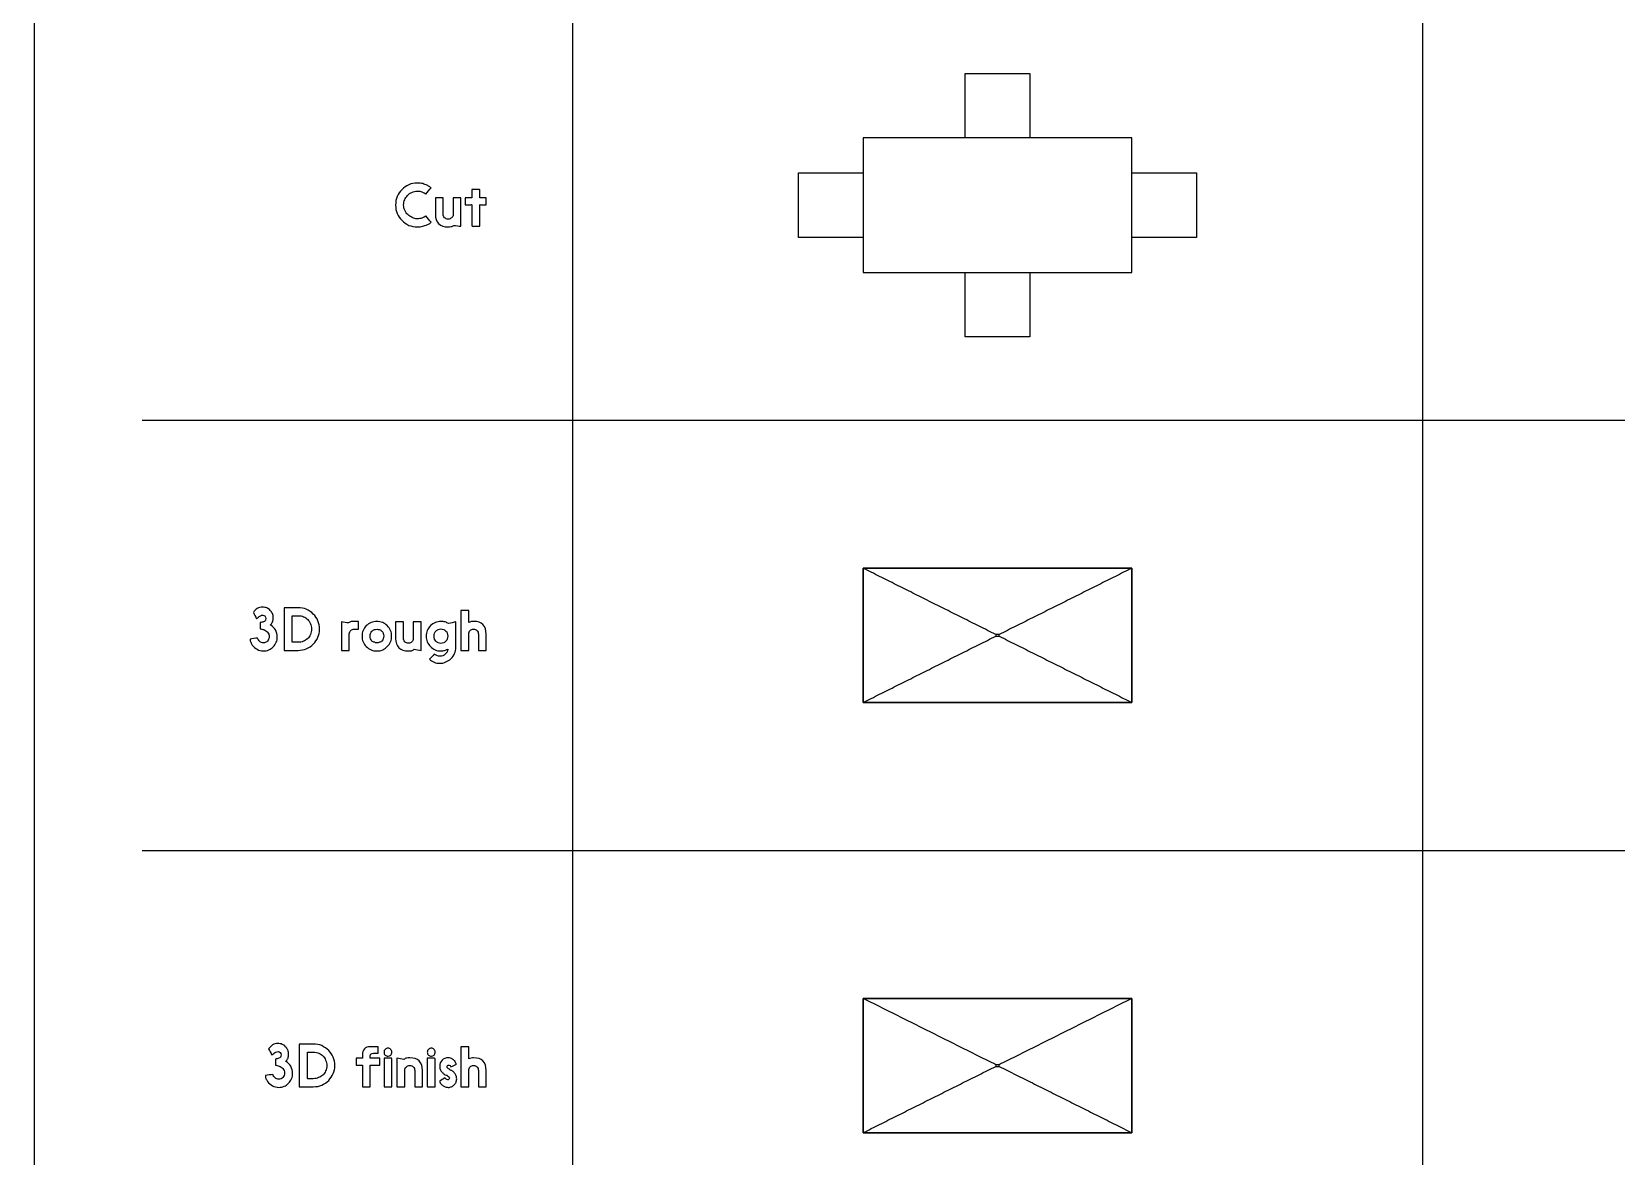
# Model space of a CAD drawing. Header units: millimetres. Extents: x 25 to 322, y 25 to 446.
# Drawn here: x 24.7 to 172, y 129.6 to 234.1 of the extents above; entities that cross this region are included whole.
import ezdxf

# ---------------------------------------------------------------- set-up
doc = ezdxf.new("R2010")
doc.units = ezdxf.units.MM
doc.header["$MEASUREMENT"] = 0
doc.layers.add('CNC tabs', color=254, linetype='Continuous', true_color=0xbfbfff)
doc.layers.add('Work layer', color=254, linetype='Continuous', true_color=0xdddddd)

msp = doc.modelspace()

# ---------------------------------------------------------------- linework, layer by layer
at = {"layer": 'CNC tabs'}
for points in [[(111.5, 224.25, -8), (111.5, 227.25, -8), (111.5, 230.25, -8)], [(111.5, 230.25, -8), (111.5, 230.25, -10), (111.5, 230.25, -12)], [(111.5, 224.25, -12), (111.5, 227.25, -12), (111.5, 230.25, -12)], [(111.5, 230.25, -8), (114.5, 230.25, -8), (117.5, 230.25, -8)], [(111.5, 230.25, -12), (114.5, 230.25, -12), (117.5, 230.25, -12)], [(117.5, 230.25, -8), (117.5, 230.25, -10), (117.5, 230.25, -12)], [(117.5, 230.25, -8), (117.5, 227.25, -8), (117.5, 224.25, -8)], [(117.5, 230.25, -12), (117.5, 227.25, -12), (117.5, 224.25, -12)], [(111.5, 224.25, -8), (111.5, 224.25, -10), (111.5, 224.25, -12)], [(117.5, 224.25, -8), (114.5, 224.25, -8), (111.5, 224.25, -8)], [(117.5, 224.25, -12), (114.5, 224.25, -12), (111.5, 224.25, -12)], [(117.5, 224.25, -8), (117.5, 224.25, -10), (117.5, 224.25, -12)], [(96, 215, -8), (96, 218, -8), (96, 221, -8)], [(96, 221, -8), (96, 221, -10), (96, 221, -12)], [(96, 215, -12), (96, 218, -12), (96, 221, -12)], [(96, 221, -8), (99, 221, -8), (102, 221, -8)], [(96, 221, -12), (99, 221, -12), (102, 221, -12)], [(102, 221, -8), (102, 221, -10), (102, 221, -12)], [(102, 221, -8), (102, 218, -8), (102, 215, -8)], [(102, 221, -12), (102, 218, -12), (102, 215, -12)], [(127, 215, -8), (127, 218, -8), (127, 221, -8)], [(127, 221, -8), (127, 221, -10), (127, 221, -12)], [(127, 215, -12), (127, 218, -12), (127, 221, -12)], [(127, 221, -8), (130, 221, -8), (133, 221, -8)], [(127, 221, -12), (130, 221, -12), (133, 221, -12)], [(133, 221, -8), (133, 221, -10), (133, 221, -12)], [(133, 221, -8), (133, 218, -8), (133, 215, -8)], [(133, 221, -12), (133, 218, -12), (133, 215, -12)], [(96, 215, -8), (96, 215, -10), (96, 215, -12)], [(102, 215, -8), (99, 215, -8), (96, 215, -8)], [(102, 215, -12), (99, 215, -12), (96, 215, -12)], [(102, 215, -8), (102, 215, -10), (102, 215, -12)], [(127, 215, -8), (127, 215, -10), (127, 215, -12)], [(133, 215, -8), (130, 215, -8), (127, 215, -8)], [(133, 215, -12), (130, 215, -12), (127, 215, -12)], [(133, 215, -8), (133, 215, -10), (133, 215, -12)], [(111.5, 205.75, -8), (111.5, 208.75, -8), (111.5, 211.75, -8)], [(111.5, 211.75, -8), (111.5, 211.75, -10), (111.5, 211.75, -12)], [(111.5, 205.75, -12), (111.5, 208.75, -12), (111.5, 211.75, -12)], [(111.5, 211.75, -8), (114.5, 211.75, -8), (117.5, 211.75, -8)], [(111.5, 211.75, -12), (114.5, 211.75, -12), (117.5, 211.75, -12)], [(117.5, 211.75, -8), (117.5, 211.75, -10), (117.5, 211.75, -12)], [(117.5, 211.75, -8), (117.5, 208.75, -8), (117.5, 205.75, -8)], [(117.5, 211.75, -12), (117.5, 208.75, -12), (117.5, 205.75, -12)], [(111.5, 205.75, -8), (111.5, 205.75, -10), (111.5, 205.75, -12)], [(117.5, 205.75, -8), (114.5, 205.75, -8), (111.5, 205.75, -8)], [(117.5, 205.75, -12), (114.5, 205.75, -12), (111.5, 205.75, -12)], [(117.5, 205.75, -8), (117.5, 205.75, -10), (117.5, 205.75, -12)]]:
    msp.add_open_spline(points, degree=2, dxfattribs=at)
at = {"layer": 'Work layer'}
for points in [[(75, 392), (75, 38)], [(154, 392), (154, 78)], [(35, 198), (312, 198)], [(35, 158), (312, 158)]]:
    msp.add_lwpolyline(points, dxfattribs=at)
for points in [[(102, 211.75), (127, 211.75), (127, 224.25), (102, 224.25)], [(102, 171.75), (127, 171.75), (127, 184.25), (102, 184.25)], [(102, 131.75), (127, 131.75), (127, 144.25), (102, 144.25)]]:
    msp.add_lwpolyline(points, close=True, dxfattribs=at)
msp.add_rational_spline([(25, 28), (25, 25), (28, 25), (173.5, 25), (319, 25), (322, 25), (322, 28), (322, 235), (322, 442), (322, 445), (319, 445), (173.5, 445), (28, 445), (25, 445), (25, 442), (25, 235), (25, 28)], [1, 0.707106781187, 1, 1, 1, 0.707106781187, 1, 1, 1, 0.707106781187, 1, 1, 1, 0.707106781187, 1, 1, 1], degree=2, knots=[0, 0, 0, 4.712389, 4.712389, 295.712389, 295.712389, 300.424778, 300.424778, 714.424778, 714.424778, 719.137167, 719.137167, 1010.137167, 1010.137167, 1014.849556, 1014.849556, 1428.849556, 1428.849556, 1428.849556], dxfattribs=at)
for points, degree, knots in [([(60.57, 219.3), (60.4, 219.3), (60.22, 219.25), (60.07, 219.18), (59.92, 219.12), (59.77, 219.03), (59.67, 218.9), (59.55, 218.8), (59.47, 218.65), (59.4, 218.5), (59.32, 218.35), (59.3, 218.2), (59.3, 218), (59.3, 217.82), (59.32, 217.68), (59.4, 217.53), (59.47, 217.35), (59.57, 217.22), (59.7, 217.12), (59.8, 217), (59.95, 216.9), (60.1, 216.85), (60.25, 216.78), (60.4, 216.72), (60.57, 216.72), (60.72, 216.72), (60.87, 216.75), (61, 216.8), (61.15, 216.85), (61.27, 216.93), (61.37, 217), (61.53, 216.8), (61.69, 216.6), (61.85, 216.4), (61.82, 216.38), (61.77, 216.35), (61.72, 216.3), (61.65, 216.25), (61.57, 216.22), (61.47, 216.18), (61.35, 216.1), (61.22, 216.07), (61.07, 216.03), (60.95, 216), (60.77, 215.97), (60.57, 215.97), (60.3, 215.97), (60.02, 216.03), (59.77, 216.12), (59.52, 216.25), (59.32, 216.38), (59.15, 216.57), (58.95, 216.75), (58.82, 216.97), (58.7, 217.22), (58.6, 217.45), (58.55, 217.72), (58.55, 218), (58.55, 218.3), (58.6, 218.55), (58.7, 218.8), (58.82, 219.05), (58.95, 219.28), (59.15, 219.45), (59.32, 219.62), (59.52, 219.78), (59.77, 219.9), (60.02, 220), (60.3, 220.05), (60.57, 220.05), (60.77, 220.05), (60.95, 220.03), (61.07, 220), (61.22, 219.95), (61.35, 219.9), (61.47, 219.85), (61.57, 219.8), (61.65, 219.75), (61.72, 219.7), (61.77, 219.65), (61.82, 219.62), (61.85, 219.62), (61.69, 219.43), (61.53, 219.22), (61.37, 219.03), (61.27, 219.1), (61.15, 219.18), (61, 219.22), (60.87, 219.28), (60.72, 219.3), (60.57, 219.3)], 3, [0, 0, 0, 0, 1, 1, 1, 2, 2, 2, 3, 3, 3, 4, 4, 4, 5, 5, 5, 6, 6, 6, 7, 7, 7, 8, 8, 8, 9, 9, 9, 10, 10, 10, 11, 11, 11, 12, 12, 12, 13, 13, 13, 14, 14, 14, 15, 15, 15, 16, 16, 16, 17, 17, 17, 18, 18, 18, 19, 19, 19, 20, 20, 20, 21, 21, 21, 22, 22, 22, 23, 23, 23, 24, 24, 24, 25, 25, 25, 26, 26, 26, 27, 27, 27, 28, 28, 28, 29, 29, 29, 30, 30, 30, 30]), ([(64.62, 216.03), (64.41, 216.06), (64.19, 216.09), (63.97, 216.12), (63.9, 216.07), (63.8, 216.03), (63.72, 216), (63.62, 215.97), (63.52, 215.97), (63.45, 215.97), (63.05, 215.97), (62.77, 216.07), (62.55, 216.28), (62.35, 216.47), (62.25, 216.78), (62.25, 217.15), (62.25, 217.66), (62.25, 218.17), (62.25, 218.68), (62.49, 218.68), (62.73, 218.68), (62.97, 218.68), (62.97, 218.17), (62.97, 217.66), (62.97, 217.15), (62.97, 217.03), (63.02, 216.93), (63.1, 216.82), (63.2, 216.75), (63.3, 216.7), (63.45, 216.7), (63.57, 216.7), (63.67, 216.75), (63.75, 216.82), (63.85, 216.9), (63.9, 217), (63.9, 217.12), (63.9, 217.64), (63.9, 218.16), (63.9, 218.68), (64.14, 218.68), (64.38, 218.68), (64.62, 218.68), (64.62, 217.79), (64.62, 216.91), (64.62, 216.03)], 3, [0, 0, 0, 0, 1, 1, 1, 2, 2, 2, 3, 3, 3, 4, 4, 4, 5, 5, 5, 6, 6, 6, 7, 7, 7, 8, 8, 8, 9, 9, 9, 10, 10, 10, 11, 11, 11, 12, 12, 12, 13, 13, 13, 14, 14, 14, 15, 15, 15, 15]), ([(65.65, 219.45), (66.01, 219.45), (66.37, 219.45), (66.37, 219.06), (66.37, 218.68), (66.67, 218.68), (66.97, 218.68), (66.97, 218.35), (66.97, 218.03), (66.67, 218.03), (66.37, 218.03), (66.37, 217.03), (66.37, 216.03), (66.01, 216.03), (65.65, 216.03), (65.65, 217.03), (65.65, 218.03), (65.34, 218.03), (65.02, 218.03), (65.02, 218.35), (65.02, 218.68), (65.34, 218.68), (65.65, 218.68), (65.65, 219.06), (65.65, 219.45)], 2, [0, 0, 0, 1, 1, 2, 2, 3, 3, 4, 4, 5, 5, 6, 6, 7, 7, 8, 8, 9, 9, 10, 10, 11, 11, 12, 12, 12]), ([(45.33, 180.12), (45.43, 180.28), (45.55, 180.4), (45.68, 180.5), (45.83, 180.57), (46, 180.62), (46.18, 180.62), (46.33, 180.62), (46.45, 180.6), (46.58, 180.55), (46.7, 180.5), (46.8, 180.43), (46.88, 180.32), (46.98, 180.25), (47.05, 180.12), (47.1, 180.03), (47.15, 179.9), (47.18, 179.78), (47.18, 179.62), (47.18, 179.5), (47.15, 179.4), (47.13, 179.28), (47.08, 179.18), (47.03, 179.07), (46.95, 179), (46.93, 178.97), (46.93, 178.97), (46.93, 178.97), (46.93, 178.95), (46.93, 178.95), (46.95, 178.95), (47.13, 178.82), (47.28, 178.68), (47.38, 178.5), (47.5, 178.3), (47.55, 178.07), (47.55, 177.85), (47.55, 177.68), (47.53, 177.5), (47.45, 177.35), (47.38, 177.18), (47.3, 177.05), (47.18, 176.93), (47.05, 176.8), (46.93, 176.72), (46.78, 176.65), (46.6, 176.57), (46.45, 176.55), (46.25, 176.55), (46.05, 176.55), (45.85, 176.6), (45.68, 176.7), (45.5, 176.8), (45.35, 176.93), (45.23, 177.1), (45.18, 177.15), (45.13, 177.25), (45.08, 177.35), (45.05, 177.45), (45.03, 177.55), (45.03, 177.65), (45.26, 177.68), (45.49, 177.72), (45.73, 177.75), (45.75, 177.62), (45.83, 177.5), (45.93, 177.43), (46.03, 177.35), (46.13, 177.3), (46.28, 177.3), (46.35, 177.3), (46.4, 177.32), (46.48, 177.35), (46.55, 177.38), (46.6, 177.43), (46.65, 177.47), (46.7, 177.53), (46.73, 177.6), (46.75, 177.65), (46.78, 177.72), (46.8, 177.8), (46.8, 177.9), (46.8, 178.05), (46.75, 178.18), (46.65, 178.3), (46.55, 178.4), (46.45, 178.47), (46.3, 178.53), (46.18, 178.56), (46.07, 178.59), (45.95, 178.62), (45.95, 178.81), (45.95, 178.99), (45.95, 179.18), (46.06, 179.2), (46.17, 179.22), (46.28, 179.25), (46.33, 179.28), (46.4, 179.3), (46.43, 179.35), (46.45, 179.4), (46.48, 179.47), (46.48, 179.57), (46.48, 179.65), (46.45, 179.72), (46.4, 179.8), (46.35, 179.85), (46.28, 179.88), (46.2, 179.88), (46.13, 179.88), (46.05, 179.85), (45.98, 179.82), (45.9, 179.78), (45.85, 179.75), (45.8, 179.7), (45.73, 179.65), (45.68, 179.6), (45.63, 179.55), (45.53, 179.74), (45.43, 179.93), (45.33, 180.12)], 3, [0, 0, 0, 0, 1, 1, 1, 2, 2, 2, 3, 3, 3, 4, 4, 4, 5, 5, 5, 6, 6, 6, 7, 7, 7, 8, 8, 8, 9, 9, 9, 10, 10, 10, 11, 11, 11, 12, 12, 12, 13, 13, 13, 14, 14, 14, 15, 15, 15, 16, 16, 16, 17, 17, 17, 18, 18, 18, 19, 19, 19, 20, 20, 20, 21, 21, 21, 22, 22, 22, 23, 23, 23, 24, 24, 24, 25, 25, 25, 26, 26, 26, 27, 27, 27, 28, 28, 28, 29, 29, 29, 30, 30, 30, 31, 31, 31, 32, 32, 32, 33, 33, 33, 34, 34, 34, 35, 35, 35, 36, 36, 36, 37, 37, 37, 38, 38, 38, 39, 39, 39, 40, 40, 40, 40]), ([(48.18, 180.57), (48.61, 180.57), (49.04, 180.57), (49.48, 180.57), (49.75, 180.57), (50.03, 180.53), (50.25, 180.43), (50.5, 180.3), (50.73, 180.18), (50.9, 179.97), (51.08, 179.8), (51.23, 179.6), (51.33, 179.35), (51.43, 179.12), (51.48, 178.85), (51.48, 178.57), (51.48, 178.3), (51.43, 178.05), (51.33, 177.82), (51.23, 177.57), (51.08, 177.38), (50.9, 177.18), (50.73, 177), (50.5, 176.85), (50.25, 176.75), (50.03, 176.65), (49.75, 176.6), (49.48, 176.6), (49.04, 176.6), (48.61, 176.6), (48.18, 176.6), (48.18, 177.93), (48.18, 179.25), (48.18, 180.57)], 3, [0, 0, 0, 0, 1, 1, 1, 2, 2, 2, 3, 3, 3, 4, 4, 4, 5, 5, 5, 6, 6, 6, 7, 7, 7, 8, 8, 8, 9, 9, 9, 10, 10, 10, 11, 11, 11, 11]), ([(49.48, 177.35), (49.65, 177.35), (49.83, 177.38), (49.98, 177.45), (50.13, 177.5), (50.25, 177.57), (50.38, 177.7), (50.48, 177.8), (50.58, 177.93), (50.63, 178.07), (50.7, 178.22), (50.73, 178.4), (50.73, 178.57), (50.73, 178.78), (50.7, 178.93), (50.63, 179.07), (50.58, 179.25), (50.5, 179.38), (50.38, 179.47), (50.28, 179.57), (50.15, 179.68), (50, 179.72), (49.85, 179.8), (49.68, 179.82), (49.5, 179.82), (49.32, 179.82), (49.13, 179.82), (48.95, 179.82), (48.93, 179.82), (48.93, 179.8), (48.93, 179.8), (48.93, 178.99), (48.93, 178.18), (48.93, 177.38), (48.93, 177.35), (48.93, 177.35), (48.95, 177.35), (49.13, 177.35), (49.3, 177.35), (49.48, 177.35)], 3, [0, 0, 0, 0, 1, 1, 1, 2, 2, 2, 3, 3, 3, 4, 4, 4, 5, 5, 5, 6, 6, 6, 7, 7, 7, 8, 8, 8, 9, 9, 9, 10, 10, 10, 11, 11, 11, 12, 12, 12, 13, 13, 13, 13]), ([(65.35, 179.2), (65.43, 179.22), (65.5, 179.25), (65.58, 179.28), (65.65, 179.3), (65.73, 179.3), (65.8, 179.3), (66.18, 179.3), (66.48, 179.2), (66.67, 179), (66.88, 178.78), (66.97, 178.5), (66.97, 178.12), (66.97, 177.62), (66.97, 177.11), (66.97, 176.6), (66.73, 176.6), (66.49, 176.6), (66.25, 176.6), (66.25, 177.11), (66.25, 177.62), (66.25, 178.12), (66.25, 178.25), (66.2, 178.35), (66.13, 178.45), (66.03, 178.53), (65.93, 178.57), (65.8, 178.57), (65.68, 178.57), (65.58, 178.53), (65.48, 178.45), (65.4, 178.35), (65.35, 178.25), (65.35, 178.12), (65.35, 177.62), (65.35, 177.11), (65.35, 176.6), (65.11, 176.6), (64.87, 176.6), (64.62, 176.6), (64.62, 177.84), (64.62, 179.08), (64.62, 180.32), (64.87, 180.32), (65.11, 180.32), (65.35, 180.32), (65.35, 179.95), (65.35, 179.57), (65.35, 179.2)], 3, [0, 0, 0, 0, 1, 1, 1, 2, 2, 2, 3, 3, 3, 4, 4, 4, 5, 5, 5, 6, 6, 6, 7, 7, 7, 8, 8, 8, 9, 9, 9, 10, 10, 10, 11, 11, 11, 12, 12, 12, 13, 13, 13, 14, 14, 14, 15, 15, 15, 16, 16, 16, 16]), ([(53.53, 179.25), (53.74, 179.22), (53.96, 179.18), (54.18, 179.15), (54.25, 179.2), (54.35, 179.25), (54.43, 179.28), (54.53, 179.28), (54.63, 179.3), (54.7, 179.3), (54.83, 179.3), (54.97, 179.3), (55.1, 179.3), (55.1, 179.06), (55.1, 178.82), (55.1, 178.57), (54.97, 178.57), (54.83, 178.57), (54.7, 178.57), (54.6, 178.57), (54.48, 178.53), (54.4, 178.45), (54.3, 178.38), (54.25, 178.28), (54.25, 178.15), (54.25, 177.63), (54.25, 177.12), (54.25, 176.6), (54.01, 176.6), (53.77, 176.6), (53.53, 176.6), (53.53, 177.48), (53.53, 178.37), (53.53, 179.25)], 3, [0, 0, 0, 0, 1, 1, 1, 2, 2, 2, 3, 3, 3, 4, 4, 4, 5, 5, 5, 6, 6, 6, 7, 7, 7, 8, 8, 8, 9, 9, 9, 10, 10, 10, 11, 11, 11, 11]), ([(55.43, 177.93), (55.43, 178.12), (55.45, 178.3), (55.53, 178.45), (55.6, 178.62), (55.7, 178.78), (55.83, 178.9), (55.95, 179.03), (56.1, 179.12), (56.28, 179.2), (56.43, 179.25), (56.63, 179.3), (56.8, 179.3), (57, 179.3), (57.18, 179.25), (57.35, 179.2), (57.5, 179.12), (57.65, 179.03), (57.78, 178.9), (57.9, 178.78), (58, 178.62), (58.08, 178.45), (58.15, 178.3), (58.18, 178.12), (58.18, 177.93), (58.18, 177.72), (58.15, 177.55), (58.08, 177.4), (58, 177.22), (57.9, 177.07), (57.78, 176.95), (57.65, 176.82), (57.5, 176.72), (57.35, 176.65), (57.18, 176.57), (57, 176.55), (56.8, 176.55), (56.63, 176.55), (56.43, 176.57), (56.28, 176.65), (56.1, 176.72), (55.95, 176.82), (55.83, 176.95), (55.7, 177.07), (55.6, 177.22), (55.53, 177.4), (55.45, 177.55), (55.43, 177.72), (55.43, 177.93)], 3, [0, 0, 0, 0, 1, 1, 1, 2, 2, 2, 3, 3, 3, 4, 4, 4, 5, 5, 5, 6, 6, 6, 7, 7, 7, 8, 8, 8, 9, 9, 9, 10, 10, 10, 11, 11, 11, 12, 12, 12, 13, 13, 13, 14, 14, 14, 15, 15, 15, 16, 16, 16, 16]), ([(56.18, 177.95), (56.18, 177.85), (56.2, 177.75), (56.23, 177.68), (56.25, 177.6), (56.3, 177.55), (56.35, 177.47), (56.43, 177.43), (56.48, 177.38), (56.58, 177.35), (56.65, 177.32), (56.73, 177.3), (56.83, 177.3), (56.9, 177.3), (56.98, 177.32), (57.05, 177.35), (57.15, 177.38), (57.2, 177.43), (57.28, 177.47), (57.33, 177.55), (57.38, 177.6), (57.4, 177.68), (57.43, 177.75), (57.45, 177.85), (57.45, 177.95), (57.45, 178.03), (57.43, 178.1), (57.4, 178.18), (57.38, 178.25), (57.33, 178.32), (57.28, 178.38), (57.2, 178.45), (57.15, 178.5), (57.05, 178.53), (56.98, 178.55), (56.9, 178.57), (56.83, 178.57), (56.73, 178.57), (56.65, 178.55), (56.58, 178.53), (56.48, 178.5), (56.43, 178.45), (56.35, 178.38), (56.3, 178.32), (56.25, 178.25), (56.23, 178.18), (56.2, 178.1), (56.18, 178.03), (56.18, 177.95)], 3, [0, 0, 0, 0, 1, 1, 1, 2, 2, 2, 3, 3, 3, 4, 4, 4, 5, 5, 5, 6, 6, 6, 7, 7, 7, 8, 8, 8, 9, 9, 9, 10, 10, 10, 11, 11, 11, 12, 12, 12, 13, 13, 13, 14, 14, 14, 15, 15, 15, 16, 16, 16, 16]), ([(60.93, 176.6), (60.71, 176.63), (60.49, 176.67), (60.28, 176.7), (60.2, 176.65), (60.1, 176.6), (60.02, 176.57), (59.92, 176.55), (59.83, 176.55), (59.75, 176.55), (59.35, 176.55), (59.08, 176.65), (58.85, 176.85), (58.65, 177.05), (58.55, 177.35), (58.55, 177.72), (58.55, 178.23), (58.55, 178.74), (58.55, 179.25), (58.79, 179.25), (59.03, 179.25), (59.28, 179.25), (59.28, 178.74), (59.28, 178.23), (59.28, 177.72), (59.28, 177.6), (59.32, 177.5), (59.4, 177.4), (59.5, 177.32), (59.6, 177.28), (59.75, 177.28), (59.88, 177.28), (59.98, 177.32), (60.05, 177.4), (60.15, 177.47), (60.2, 177.57), (60.2, 177.7), (60.2, 178.22), (60.2, 178.73), (60.2, 179.25), (60.44, 179.25), (60.68, 179.25), (60.93, 179.25), (60.93, 178.37), (60.93, 177.48), (60.93, 176.6)], 3, [0, 0, 0, 0, 1, 1, 1, 2, 2, 2, 3, 3, 3, 4, 4, 4, 5, 5, 5, 6, 6, 6, 7, 7, 7, 8, 8, 8, 9, 9, 9, 10, 10, 10, 11, 11, 11, 12, 12, 12, 13, 13, 13, 14, 14, 14, 15, 15, 15, 15]), ([(62.15, 176.25), (62.23, 176.2), (62.3, 176.15), (62.38, 176.12), (62.48, 176.07), (62.58, 176.05), (62.68, 176.05), (62.77, 176.05), (62.85, 176.07), (62.93, 176.1), (63.02, 176.12), (63.1, 176.18), (63.15, 176.25), (63.23, 176.3), (63.28, 176.38), (63.33, 176.45), (63.38, 176.53), (63.4, 176.6), (63.4, 176.7), (63.4, 176.71), (63.4, 176.72), (63.4, 176.72), (63.3, 176.65), (63.2, 176.62), (63.1, 176.6), (63, 176.57), (62.88, 176.55), (62.75, 176.55), (62.58, 176.55), (62.4, 176.57), (62.23, 176.65), (62.08, 176.72), (61.93, 176.82), (61.8, 176.95), (61.68, 177.07), (61.57, 177.22), (61.5, 177.4), (61.43, 177.55), (61.4, 177.72), (61.4, 177.93), (61.4, 178.1), (61.45, 178.28), (61.5, 178.45), (61.57, 178.62), (61.68, 178.78), (61.8, 178.9), (61.93, 179.03), (62.08, 179.12), (62.25, 179.2), (62.4, 179.25), (62.58, 179.3), (62.77, 179.3), (62.9, 179.3), (63.05, 179.28), (63.15, 179.25), (63.28, 179.2), (63.38, 179.15), (63.48, 179.1), (63.7, 179.15), (63.93, 179.2), (64.15, 179.25), (64.15, 178.46), (64.15, 177.67), (64.15, 176.88), (64.15, 176.68), (64.1, 176.47), (64.03, 176.3), (63.95, 176.12), (63.85, 175.97), (63.7, 175.82), (63.57, 175.7), (63.4, 175.6), (63.23, 175.53), (63.05, 175.43), (62.85, 175.4), (62.65, 175.4), (62.48, 175.4), (62.3, 175.43), (62.13, 175.5), (61.98, 175.57), (61.82, 175.65), (61.7, 175.78), (61.85, 175.93), (62, 176.09), (62.15, 176.25)], 3, [0, 0, 0, 0, 1.035714, 1.035714, 1.035714, 2.071429, 2.071429, 2.071429, 3.107143, 3.107143, 3.107143, 4.142857, 4.142857, 4.142857, 5.178571, 5.178571, 5.178571, 6.214286, 6.214286, 6.214286, 7.25, 7.25, 7.25, 8.285714, 8.285714, 8.285714, 9.321429, 9.321429, 9.321429, 10.357143, 10.357143, 10.357143, 11.392857, 11.392857, 11.392857, 12.428571, 12.428571, 12.428571, 13.464286, 13.464286, 13.464286, 14.5, 14.5, 14.5, 15.535714, 15.535714, 15.535714, 16.571429, 16.571429, 16.571429, 17.607143, 17.607143, 17.607143, 18.642857, 18.642857, 18.642857, 19.678571, 19.678571, 19.678571, 20.714286, 20.714286, 20.714286, 21.75, 21.75, 21.75, 22.785714, 22.785714, 22.785714, 23.821429, 23.821429, 23.821429, 24.857143, 24.857143, 24.857143, 25.892857, 25.892857, 25.892857, 26.928571, 26.928571, 26.928571, 27.964286, 27.964286, 27.964286, 29, 29, 29, 29]), ([(62.13, 177.93), (62.13, 177.82), (62.15, 177.75), (62.18, 177.65), (62.2, 177.57), (62.25, 177.5), (62.3, 177.45), (62.38, 177.38), (62.43, 177.32), (62.5, 177.3), (62.6, 177.28), (62.68, 177.25), (62.77, 177.25), (62.85, 177.25), (62.93, 177.28), (63.02, 177.3), (63.1, 177.32), (63.15, 177.38), (63.23, 177.45), (63.28, 177.5), (63.33, 177.57), (63.35, 177.65), (63.38, 177.75), (63.4, 177.82), (63.4, 177.93), (63.4, 178.03), (63.38, 178.1), (63.35, 178.2), (63.33, 178.28), (63.28, 178.35), (63.23, 178.4), (63.15, 178.47), (63.1, 178.5), (63.02, 178.55), (62.93, 178.57), (62.85, 178.6), (62.77, 178.6), (62.68, 178.6), (62.6, 178.57), (62.5, 178.55), (62.43, 178.5), (62.38, 178.47), (62.3, 178.4), (62.25, 178.35), (62.2, 178.28), (62.18, 178.2), (62.15, 178.1), (62.13, 178.03), (62.13, 177.93)], 3, [0, 0, 0, 0, 1, 1, 1, 2, 2, 2, 3, 3, 3, 4, 4, 4, 5, 5, 5, 6, 6, 6, 7, 7, 7, 8, 8, 8, 9, 9, 9, 10, 10, 10, 11, 11, 11, 12, 12, 12, 13, 13, 13, 14, 14, 14, 15, 15, 15, 16, 16, 16, 16]), ([(46.75, 139.55), (46.85, 139.7), (46.98, 139.82), (47.1, 139.93), (47.25, 140), (47.43, 140.05), (47.6, 140.05), (47.75, 140.05), (47.88, 140.03), (48, 139.97), (48.13, 139.93), (48.23, 139.85), (48.3, 139.75), (48.4, 139.68), (48.48, 139.55), (48.53, 139.45), (48.58, 139.32), (48.6, 139.2), (48.6, 139.05), (48.6, 138.93), (48.58, 138.82), (48.55, 138.7), (48.5, 138.6), (48.45, 138.5), (48.38, 138.43), (48.35, 138.4), (48.35, 138.4), (48.35, 138.4), (48.35, 138.38), (48.35, 138.38), (48.38, 138.38), (48.55, 138.25), (48.7, 138.1), (48.8, 137.93), (48.93, 137.72), (48.98, 137.5), (48.98, 137.28), (48.98, 137.1), (48.95, 136.93), (48.88, 136.78), (48.8, 136.6), (48.73, 136.47), (48.6, 136.35), (48.48, 136.22), (48.35, 136.15), (48.2, 136.07), (48.03, 136), (47.88, 135.97), (47.68, 135.97), (47.48, 135.97), (47.28, 136.03), (47.1, 136.12), (46.93, 136.22), (46.78, 136.35), (46.65, 136.53), (46.6, 136.57), (46.55, 136.68), (46.5, 136.78), (46.48, 136.88), (46.45, 136.97), (46.45, 137.07), (46.68, 137.11), (46.92, 137.14), (47.15, 137.18), (47.18, 137.05), (47.25, 136.93), (47.35, 136.85), (47.45, 136.78), (47.55, 136.72), (47.7, 136.72), (47.78, 136.72), (47.83, 136.75), (47.9, 136.78), (47.98, 136.8), (48.03, 136.85), (48.08, 136.9), (48.13, 136.95), (48.15, 137.03), (48.18, 137.07), (48.2, 137.15), (48.23, 137.22), (48.23, 137.32), (48.23, 137.47), (48.18, 137.6), (48.08, 137.72), (47.98, 137.82), (47.88, 137.9), (47.73, 137.95), (47.61, 137.98), (47.49, 138.02), (47.38, 138.05), (47.38, 138.23), (47.38, 138.42), (47.38, 138.6), (47.48, 138.62), (47.59, 138.65), (47.7, 138.68), (47.75, 138.7), (47.83, 138.72), (47.85, 138.78), (47.88, 138.82), (47.9, 138.9), (47.9, 139), (47.9, 139.07), (47.88, 139.15), (47.83, 139.22), (47.78, 139.28), (47.7, 139.3), (47.63, 139.3), (47.55, 139.3), (47.48, 139.28), (47.4, 139.25), (47.33, 139.2), (47.28, 139.18), (47.23, 139.12), (47.15, 139.07), (47.1, 139.03), (47.05, 138.97), (46.95, 139.17), (46.85, 139.36), (46.75, 139.55)], 3, [0, 0, 0, 0, 1, 1, 1, 2, 2, 2, 3, 3, 3, 4, 4, 4, 5, 5, 5, 6, 6, 6, 7, 7, 7, 8, 8, 8, 9, 9, 9, 10, 10, 10, 11, 11, 11, 12, 12, 12, 13, 13, 13, 14, 14, 14, 15, 15, 15, 16, 16, 16, 17, 17, 17, 18, 18, 18, 19, 19, 19, 20, 20, 20, 21, 21, 21, 22, 22, 22, 23, 23, 23, 24, 24, 24, 25, 25, 25, 26, 26, 26, 27, 27, 27, 28, 28, 28, 29, 29, 29, 30, 30, 30, 31, 31, 31, 32, 32, 32, 33, 33, 33, 34, 34, 34, 35, 35, 35, 36, 36, 36, 37, 37, 37, 38, 38, 38, 39, 39, 39, 40, 40, 40, 40]), ([(49.6, 140), (50.03, 140), (50.47, 140), (50.9, 140), (51.18, 140), (51.45, 139.95), (51.68, 139.85), (51.93, 139.72), (52.15, 139.6), (52.33, 139.4), (52.5, 139.22), (52.65, 139.03), (52.75, 138.78), (52.85, 138.55), (52.9, 138.28), (52.9, 138), (52.9, 137.72), (52.85, 137.47), (52.75, 137.25), (52.65, 137), (52.5, 136.8), (52.33, 136.6), (52.15, 136.43), (51.93, 136.28), (51.68, 136.18), (51.45, 136.07), (51.18, 136.03), (50.9, 136.03), (50.47, 136.03), (50.03, 136.03), (49.6, 136.03), (49.6, 137.35), (49.6, 138.68), (49.6, 140)], 3, [0, 0, 0, 0, 1, 1, 1, 2, 2, 2, 3, 3, 3, 4, 4, 4, 5, 5, 5, 6, 6, 6, 7, 7, 7, 8, 8, 8, 9, 9, 9, 10, 10, 10, 11, 11, 11, 11]), ([(50.9, 136.78), (51.08, 136.78), (51.25, 136.8), (51.4, 136.88), (51.55, 136.93), (51.68, 137), (51.8, 137.12), (51.9, 137.22), (52, 137.35), (52.05, 137.5), (52.13, 137.65), (52.15, 137.82), (52.15, 138), (52.15, 138.2), (52.13, 138.35), (52.05, 138.5), (52, 138.68), (51.93, 138.8), (51.8, 138.9), (51.7, 139), (51.58, 139.1), (51.43, 139.15), (51.28, 139.22), (51.1, 139.25), (50.93, 139.25), (50.74, 139.25), (50.56, 139.25), (50.38, 139.25), (50.35, 139.25), (50.35, 139.22), (50.35, 139.22), (50.35, 138.42), (50.35, 137.61), (50.35, 136.8), (50.35, 136.78), (50.35, 136.78), (50.38, 136.78), (50.55, 136.78), (50.73, 136.78), (50.9, 136.78)], 3, [0, 0, 0, 0, 1, 1, 1, 2, 2, 2, 3, 3, 3, 4, 4, 4, 5, 5, 5, 6, 6, 6, 7, 7, 7, 8, 8, 8, 9, 9, 9, 10, 10, 10, 11, 11, 11, 12, 12, 12, 13, 13, 13, 13]), ([(55.48, 138.97), (55.48, 139.22), (55.53, 139.4), (55.65, 139.55), (55.78, 139.68), (55.95, 139.75), (56.2, 139.75), (56.44, 139.75), (56.68, 139.75), (56.93, 139.75), (56.93, 139.55), (56.93, 139.35), (56.93, 139.15), (56.78, 139.15), (56.64, 139.15), (56.5, 139.15), (56.4, 139.15), (56.33, 139.12), (56.28, 139.1), (56.23, 139.05), (56.2, 139), (56.2, 138.88), (56.2, 138.81), (56.2, 138.74), (56.2, 138.68), (56.49, 138.68), (56.78, 138.68), (57.08, 138.68), (57.08, 138.46), (57.08, 138.24), (57.08, 138.03), (56.78, 138.03), (56.49, 138.03), (56.2, 138.03), (56.2, 137.36), (56.2, 136.69), (56.2, 136.03), (55.96, 136.03), (55.72, 136.03), (55.48, 136.03), (55.48, 136.69), (55.48, 137.36), (55.48, 138.03), (55.28, 138.03), (55.09, 138.03), (54.9, 138.03), (54.9, 138.24), (54.9, 138.46), (54.9, 138.68), (55.09, 138.68), (55.28, 138.68), (55.48, 138.68), (55.48, 138.78), (55.48, 138.88), (55.48, 138.97)], 3, [0, 0, 0, 0, 1, 1, 1, 2, 2, 2, 3, 3, 3, 4, 4, 4, 5, 5, 5, 6, 6, 6, 7, 7, 7, 8, 8, 8, 9, 9, 9, 10, 10, 10, 11, 11, 11, 12, 12, 12, 13, 13, 13, 14, 14, 14, 15, 15, 15, 16, 16, 16, 17, 17, 17, 18, 18, 18, 18]), ([(57.48, 138.68), (57.84, 138.68), (58.2, 138.68), (58.2, 137.35), (58.2, 136.03), (57.84, 136.03), (57.48, 136.03), (57.48, 137.35), (57.48, 138.68)], 2, [0, 0, 0, 1, 1, 2, 2, 3, 3, 4, 4, 4]), ([(57.48, 139.25), (57.48, 139.35), (57.5, 139.43), (57.58, 139.5), (57.65, 139.57), (57.75, 139.62), (57.85, 139.62), (57.93, 139.62), (58.03, 139.57), (58.1, 139.5), (58.18, 139.43), (58.2, 139.35), (58.2, 139.25), (58.2, 139.15), (58.18, 139.05), (58.1, 138.97), (58.03, 138.9), (57.93, 138.88), (57.85, 138.88), (57.75, 138.88), (57.65, 138.9), (57.58, 138.97), (57.5, 139.05), (57.48, 139.15), (57.48, 139.25)], 3, [0, 0, 0, 0, 1, 1, 1, 2, 2, 2, 3, 3, 3, 4, 4, 4, 5, 5, 5, 6, 6, 6, 7, 7, 7, 8, 8, 8, 8]), ([(58.68, 138.68), (58.89, 138.64), (59.11, 138.61), (59.32, 138.57), (59.4, 138.62), (59.5, 138.68), (59.57, 138.7), (59.67, 138.7), (59.77, 138.72), (59.88, 138.72), (60.25, 138.72), (60.53, 138.62), (60.75, 138.43), (60.95, 138.2), (61.05, 137.93), (61.05, 137.55), (61.05, 137.04), (61.05, 136.53), (61.05, 136.03), (60.81, 136.03), (60.57, 136.03), (60.33, 136.03), (60.33, 136.53), (60.33, 137.04), (60.33, 137.55), (60.33, 137.68), (60.28, 137.78), (60.2, 137.88), (60.1, 137.95), (60, 138), (59.88, 138), (59.75, 138), (59.63, 137.95), (59.55, 137.88), (59.45, 137.8), (59.4, 137.7), (59.4, 137.57), (59.4, 137.06), (59.4, 136.54), (59.4, 136.03), (59.16, 136.03), (58.92, 136.03), (58.68, 136.03), (58.68, 136.91), (58.68, 137.79), (58.68, 138.68)], 3, [0, 0, 0, 0, 1, 1, 1, 2, 2, 2, 3, 3, 3, 4, 4, 4, 5, 5, 5, 6, 6, 6, 7, 7, 7, 8, 8, 8, 9, 9, 9, 10, 10, 10, 11, 11, 11, 12, 12, 12, 13, 13, 13, 14, 14, 14, 15, 15, 15, 15]), ([(61.5, 138.68), (61.86, 138.68), (62.23, 138.68), (62.23, 137.35), (62.23, 136.03), (61.86, 136.03), (61.5, 136.03), (61.5, 137.35), (61.5, 138.68)], 2, [0, 0, 0, 1, 1, 2, 2, 3, 3, 4, 4, 4]), ([(61.5, 139.25), (61.5, 139.35), (61.53, 139.43), (61.6, 139.5), (61.68, 139.57), (61.77, 139.62), (61.88, 139.62), (61.95, 139.62), (62.05, 139.57), (62.13, 139.5), (62.2, 139.43), (62.23, 139.35), (62.23, 139.25), (62.23, 139.15), (62.2, 139.05), (62.13, 138.97), (62.05, 138.9), (61.95, 138.88), (61.88, 138.88), (61.77, 138.88), (61.68, 138.9), (61.6, 138.97), (61.53, 139.05), (61.5, 139.15), (61.5, 139.25)], 3, [0, 0, 0, 0, 1, 1, 1, 2, 2, 2, 3, 3, 3, 4, 4, 4, 5, 5, 5, 6, 6, 6, 7, 7, 7, 8, 8, 8, 8]), ([(63.13, 136.85), (63.18, 136.82), (63.23, 136.78), (63.25, 136.72), (63.28, 136.7), (63.33, 136.68), (63.4, 136.68), (63.43, 136.68), (63.48, 136.68), (63.5, 136.72), (63.52, 136.75), (63.55, 136.78), (63.55, 136.82), (63.55, 136.88), (63.52, 136.95), (63.48, 136.97), (63.4, 137.03), (63.35, 137.07), (63.3, 137.1), (63.28, 137.1), (63.28, 137.1), (63.25, 137.12), (63.2, 137.12), (63.15, 137.18), (63.08, 137.2), (63, 137.25), (62.95, 137.3), (62.88, 137.35), (62.83, 137.43), (62.77, 137.5), (62.73, 137.57), (62.68, 137.68), (62.65, 137.78), (62.65, 137.93), (62.65, 138.15), (62.73, 138.35), (62.88, 138.5), (63, 138.65), (63.2, 138.72), (63.45, 138.72), (63.6, 138.72), (63.72, 138.68), (63.8, 138.62), (63.9, 138.55), (63.97, 138.5), (64.05, 138.43), (64.1, 138.32), (64.15, 138.22), (64.2, 138.12), (64.03, 138.04), (63.87, 137.96), (63.7, 137.88), (63.67, 137.93), (63.65, 137.95), (63.62, 138), (63.57, 138.03), (63.52, 138.03), (63.48, 138.03), (63.45, 138.03), (63.4, 138.03), (63.38, 138), (63.35, 137.97), (63.33, 137.93), (63.33, 137.9), (63.33, 137.82), (63.35, 137.8), (63.4, 137.75), (63.43, 137.72), (63.5, 137.68), (63.55, 137.65), (63.62, 137.6), (63.7, 137.55), (63.78, 137.53), (63.85, 137.47), (63.93, 137.43), (64, 137.35), (64.05, 137.3), (64.13, 137.2), (64.15, 137.12), (64.2, 137.03), (64.23, 136.9), (64.23, 136.78), (64.23, 136.65), (64.2, 136.55), (64.18, 136.45), (64.13, 136.35), (64.08, 136.28), (64, 136.2), (63.93, 136.12), (63.85, 136.07), (63.75, 136.03), (63.65, 136), (63.55, 135.97), (63.45, 135.97), (63.3, 135.97), (63.18, 136), (63.05, 136.07), (62.95, 136.12), (62.88, 136.2), (62.8, 136.28), (62.73, 136.35), (62.68, 136.45), (62.63, 136.55), (62.79, 136.65), (62.96, 136.75), (63.13, 136.85)], 3, [0, 0, 0, 0, 1, 1, 1, 2, 2, 2, 3, 3, 3, 4, 4, 4, 5, 5, 5, 6, 6, 6, 7, 7, 7, 8, 8, 8, 9, 9, 9, 10, 10, 10, 11, 11, 11, 12, 12, 12, 13, 13, 13, 14, 14, 14, 15, 15, 15, 16, 16, 16, 17, 17, 17, 18, 18, 18, 19, 19, 19, 20, 20, 20, 21, 21, 21, 22, 22, 22, 23, 23, 23, 24, 24, 24, 25, 25, 25, 26, 26, 26, 27, 27, 27, 28, 28, 28, 29, 29, 29, 30, 30, 30, 31, 31, 31, 32, 32, 32, 33, 33, 33, 34, 34, 34, 35, 35, 35, 35]), ([(65.35, 138.62), (65.43, 138.65), (65.5, 138.68), (65.58, 138.7), (65.65, 138.72), (65.73, 138.72), (65.8, 138.72), (66.18, 138.72), (66.48, 138.62), (66.67, 138.43), (66.88, 138.2), (66.97, 137.93), (66.97, 137.55), (66.97, 137.04), (66.97, 136.53), (66.97, 136.03), (66.73, 136.03), (66.49, 136.03), (66.25, 136.03), (66.25, 136.53), (66.25, 137.04), (66.25, 137.55), (66.25, 137.68), (66.2, 137.78), (66.13, 137.88), (66.03, 137.95), (65.93, 138), (65.8, 138), (65.68, 138), (65.58, 137.95), (65.48, 137.88), (65.4, 137.78), (65.35, 137.68), (65.35, 137.55), (65.35, 137.04), (65.35, 136.53), (65.35, 136.03), (65.11, 136.03), (64.87, 136.03), (64.62, 136.03), (64.62, 137.27), (64.62, 138.51), (64.62, 139.75), (64.87, 139.75), (65.11, 139.75), (65.35, 139.75), (65.35, 139.38), (65.35, 139), (65.35, 138.62)], 3, [0, 0, 0, 0, 1, 1, 1, 2, 2, 2, 3, 3, 3, 4, 4, 4, 5, 5, 5, 6, 6, 6, 7, 7, 7, 8, 8, 8, 9, 9, 9, 10, 10, 10, 11, 11, 11, 12, 12, 12, 13, 13, 13, 14, 14, 14, 15, 15, 15, 16, 16, 16, 16])]:
    msp.add_open_spline(points, degree=degree, knots=knots, dxfattribs=at)
for points in [[(102, 184.25, -8.5), (114.5, 184.25, -8.5), (127, 184.25, -8.5)], [(102, 171.75, -8.5), (102, 178, -8.5), (102, 184.25, -8.5)], [(114.34, 178.08, -0.6), (108.17, 181.16, -4.55), (102, 184.25, -8.5)], [(127, 184.25, -8.5), (120.83, 181.16, -4.55), (114.66, 178.08, -0.6)], [(127, 184.25, -8.5), (127, 178, -8.5), (127, 171.75, -8.5)], [(102, 171.75, -8.5), (108.17, 174.84, -4.55), (114.34, 177.92, -0.6)], [(114.66, 178.08, -0.6), (114.5, 178.08, -0.6), (114.34, 178.08, -0.6)], [(114.34, 178.08, -0.6), (114.34, 178, -0.6), (114.34, 177.92, -0.6)], [(114.34, 177.92, -0.6), (114.5, 177.92, -0.6), (114.66, 177.92, -0.6)], [(114.66, 177.92, -0.6), (114.66, 178, -0.6), (114.66, 178.08, -0.6)], [(114.66, 177.92, -0.6), (120.83, 174.84, -4.55), (127, 171.75, -8.5)], [(127, 171.75, -8.5), (114.5, 171.75, -8.5), (102, 171.75, -8.5)], [(102, 144.25, -8.5), (114.5, 144.25, -8.5), (127, 144.25, -8.5)], [(102, 131.75, -8.5), (102, 138, -8.5), (102, 144.25, -8.5)], [(114.34, 138.08, -0.6), (108.17, 141.16, -4.55), (102, 144.25, -8.5)], [(127, 144.25, -8.5), (120.83, 141.16, -4.55), (114.66, 138.08, -0.6)], [(127, 144.25, -8.5), (127, 138, -8.5), (127, 131.75, -8.5)], [(102, 131.75, -8.5), (108.17, 134.84, -4.55), (114.34, 137.92, -0.6)], [(114.66, 138.08, -0.6), (114.5, 138.08, -0.6), (114.34, 138.08, -0.6)], [(114.34, 138.08, -0.6), (114.34, 138, -0.6), (114.34, 137.92, -0.6)], [(114.34, 137.92, -0.6), (114.5, 137.92, -0.6), (114.66, 137.92, -0.6)], [(114.66, 137.92, -0.6), (114.66, 138, -0.6), (114.66, 138.08, -0.6)], [(114.66, 137.92, -0.6), (120.83, 134.84, -4.55), (127, 131.75, -8.5)], [(127, 131.75, -8.5), (114.5, 131.75, -8.5), (102, 131.75, -8.5)]]:
    msp.add_open_spline(points, degree=2, dxfattribs=at)

doc.saveas('drawing.dxf')
